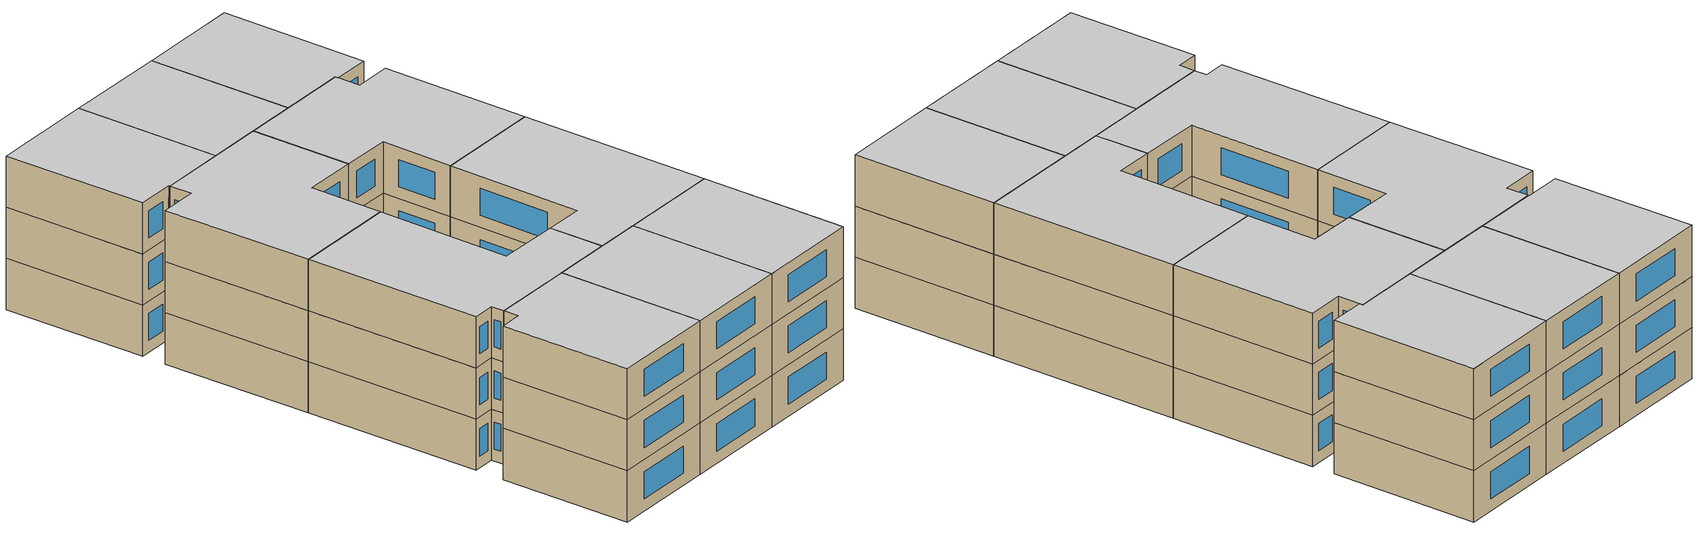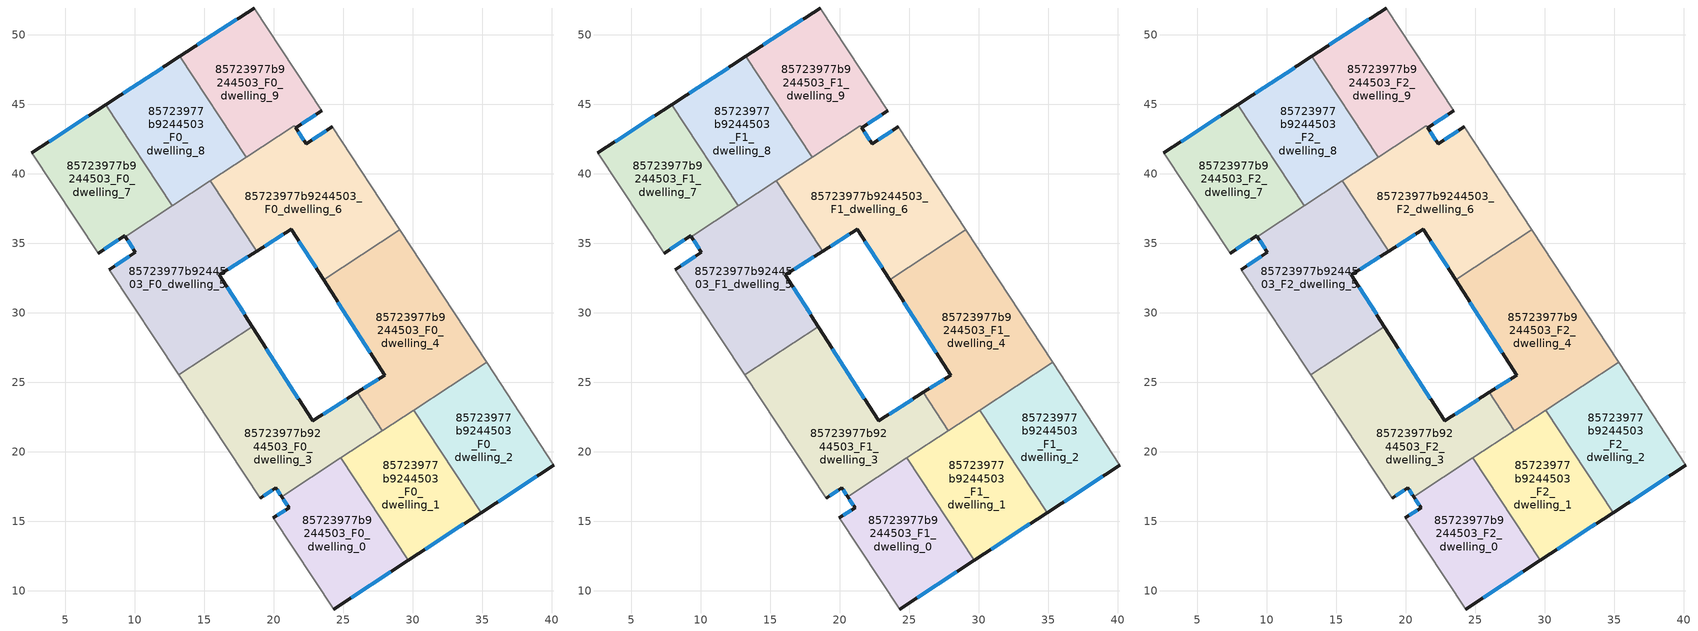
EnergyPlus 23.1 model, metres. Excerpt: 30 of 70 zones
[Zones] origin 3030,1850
85723977b9244503_F0_dwelling_0
 floor ground (EU_floor_Construction): 24.84,19.56 29.67,12.19 24.32,8.69 19.98,15.25 21.1,15.99 20.59,16.77 z0
 wall outside (EU_wall_Construction): 20.59,16.77 21.1,15.99 19.98,15.25 / 24.32,8.69 29.67,12.19 z0:3
 wall adiabatic (EU_wall_Construction): 19.98,15.25 24.32,8.69 z0:3
 wall to 85723977b9244503_F0_dwelling_1 (EU_wall_Construction): 29.67,12.19 24.84,19.56 z0:3
 wall to 85723977b9244503_F0_dwelling_3 (EU_wall_Construction): 24.84,19.56 20.59,16.77 z0:3
 window (EU_Window_Construction): 20.71,16.59 20.98,16.17 / 25.58,9.51 28.42,11.37 / 20.84,15.81 20.24,15.42 z0.7:2.3
85723977b9244503_F0_dwelling_1
 floor ground (EU_floor_Construction): 30.08,23 34.92,15.62 29.67,12.19 24.84,19.56 z0
 wall outside (EU_wall_Construction): 29.67,12.19 34.92,15.62 z0:3
 wall to 85723977b9244503_F0_dwelling_2 (EU_wall_Construction): 34.92,15.62 30.08,23 z0:3
 wall to 85723977b9244503_F0_dwelling_4 (EU_wall_Construction): 30.08,23 27.82,21.51 z0:3
 wall to 85723977b9244503_F0_dwelling_3 (EU_wall_Construction): 27.82,21.51 24.84,19.56 z0:3
 window (EU_Window_Construction): 30.91,12.99 33.69,14.81 z0.7:2.3
85723977b9244503_F0_dwelling_2
 floor ground (EU_floor_Construction): 35.32,26.43 40.16,19.04 34.92,15.62 30.08,23 z0
 wall outside (EU_wall_Construction): 34.92,15.62 40.16,19.04 z0:3
 wall adiabatic (EU_wall_Construction): 40.16,19.04 35.32,26.43 z0:3
 wall to 85723977b9244503_F0_dwelling_4 (EU_wall_Construction): 35.32,26.43 30.08,23 z0:3
 window (EU_Window_Construction): 36.15,16.42 38.93,18.24 z0.7:2.3
85723977b9244503_F0_dwelling_3
 floor ground (EU_floor_Construction): 26.02,24.27 27.82,21.51 20.59,16.77 20.16,17.41 19.03,16.67 13.16,25.54 18.47,29.01 22.8,22.23 z0
 wall outside (EU_wall_Construction): 26.02,24.27 22.8,22.23 18.47,29.01 / 19.03,16.67 20.16,17.41 20.59,16.77 z0:3
 wall adiabatic (EU_wall_Construction): 13.16,25.54 19.03,16.67 z0:3
 wall to 85723977b9244503_F0_dwelling_5 (EU_wall_Construction): 18.46,29.01 13.16,25.54 z0:3
 wall to 85723977b9244503_F0_dwelling_4 (EU_wall_Construction): 27.82,21.51 26.01,24.27 z0:3
 window (EU_Window_Construction): 21.78,23.82 19.48,27.42 / 25.26,23.79 23.56,22.71 / 20.26,17.26 20.49,16.92 / 19.3,16.84 19.9,17.24 z0.7:2.3
85723977b9244503_F0_dwelling_4
 floor ground (EU_floor_Construction): 29.07,35.96 35.32,26.43 27.82,21.51 26.02,24.27 27.99,25.53 23.6,32.38 z0
 wall outside (EU_wall_Construction): 23.6,32.38 27.99,25.53 26.02,24.27 z0:3
 wall adiabatic (EU_wall_Construction): 35.32,26.43 29.07,35.96 z0:3
 wall to 85723977b9244503_F0_dwelling_6 (EU_wall_Construction): 29.07,35.96 23.6,32.38 z0:3
 window (EU_Window_Construction): 24.63,30.77 26.96,27.13 / 27.52,25.23 26.48,24.57 z0.7:2.3
85723977b9244503_F0_dwelling_5
 floor ground (EU_floor_Construction): 15.44,39.5 18.77,34.42 16.09,32.72 18.47,29.01 13.16,25.54 8.16,33.1 10.06,34.35 9.31,35.49 z0
 wall outside (EU_wall_Construction): 9.31,35.49 10.06,34.35 8.16,33.1 / 18.47,29.01 16.09,32.72 18.77,34.42 z0:3
 wall adiabatic (EU_wall_Construction): 8.16,33.1 13.16,25.54 z0:3
 wall to 85723977b9244503_F0_dwelling_6 (EU_wall_Construction): 18.77,34.42 15.44,39.5 z0:3
 wall to 85723977b9244503_F0_dwelling_7 (EU_wall_Construction): 12.7,37.71 9.31,35.49 z0:3
 wall to 85723977b9244503_F0_dwelling_8 (EU_wall_Construction): 15.44,39.51 12.7,37.71 z0:3
 window (EU_Window_Construction): 9.61,34.06 8.6,33.39 / 9.48,35.22 9.88,34.62 / 16.72,33.12 18.14,34.02 / 17.91,29.88 16.65,31.85 z0.7:2.3
85723977b9244503_F0_dwelling_6
 floor ground (EU_floor_Construction): 24.21,43.39 29.07,35.96 23.6,32.38 21.27,36.01 18.77,34.42 15.44,39.5 21.48,43.47 22.34,42.17 z0
 wall outside (EU_wall_Construction): 18.77,34.42 21.27,36.01 23.6,32.38 / 24.21,43.39 22.34,42.17 21.59,43.3 z0:3
 wall adiabatic (EU_wall_Construction): 29.07,35.96 24.21,43.39 z0:3
 wall to 85723977b9244503_F0_dwelling_9 (EU_wall_Construction): 21.59,43.31 21.48,43.47 18.02,41.19 z0:3
 wall to 85723977b9244503_F0_dwelling_8 (EU_wall_Construction): 18.02,41.19 15.44,39.51 z0:3
 window (EU_Window_Construction): 19.36,34.8 20.69,35.64 / 22.16,42.43 21.77,43.04 / 23.77,43.1 22.78,42.45 / 21.82,35.16 23.05,33.23 z0.7:2.3
85723977b9244503_F0_dwelling_7
 floor ground (EU_floor_Construction): 7.93,44.99 12.7,37.71 9.31,35.49 9.27,35.54 7.37,34.28 2.59,41.51 z0
 wall outside (EU_wall_Construction): 7.37,34.28 9.27,35.54 9.31,35.49 / 7.93,44.99 2.59,41.51 z0:3
 wall adiabatic (EU_wall_Construction): 2.59,41.51 7.37,34.28 z0:3
 wall to 85723977b9244503_F0_dwelling_8 (EU_wall_Construction): 12.7,37.71 7.93,44.99 z0:3
 window (EU_Window_Construction): 9.28,35.52 9.3,35.5 / 7.81,34.58 8.83,35.24 / 6.68,44.17 3.84,42.32 z0.7:2.3
85723977b9244503_F0_dwelling_8
 floor ground (EU_floor_Construction): 13.26,48.46 18.02,41.2 12.7,37.71 7.93,44.99 z0
 wall outside (EU_wall_Construction): 13.26,48.46 7.93,44.99 z0:3
 wall to 85723977b9244503_F0_dwelling_9 (EU_wall_Construction): 18.02,41.2 13.26,48.46 z0:3
 window (EU_Window_Construction): 12.01,47.64 9.18,45.8 z0.7:2.3
85723977b9244503_F0_dwelling_9
 floor ground (EU_floor_Construction): 18.6,51.93 23.46,44.53 21.59,43.31 21.48,43.47 18.02,41.2 13.26,48.46 z0
 wall outside (EU_wall_Construction): 18.6,51.93 13.26,48.46 / 21.59,43.31 23.46,44.53 z0:3
 wall adiabatic (EU_wall_Construction): 23.46,44.53 18.6,51.93 z0:3
 window (EU_Window_Construction): 17.35,51.12 14.51,49.27 / 22.03,43.59 23.02,44.24 z0.7:2.3
85723977b9244503_F1_dwelling_0
 floor to 85723977b9244503_F0_dwelling_0 (EU_floor_Construction): 24.84,19.56 29.67,12.19 24.32,8.69 19.98,15.25 21.1,15.99 20.58,16.77 z3
 wall outside (EU_wall_Construction): 20.59,16.77 21.1,15.99 19.98,15.25 / 24.32,8.69 29.67,12.19 z3:6
 wall adiabatic (EU_wall_Construction): 19.98,15.25 24.32,8.69 z3:6
 wall to 85723977b9244503_F1_dwelling_1 (EU_wall_Construction): 29.67,12.19 24.84,19.56 z3:6
 wall to 85723977b9244503_F1_dwelling_3 (EU_wall_Construction): 24.84,19.56 20.59,16.77 z3:6
 window (EU_Window_Construction): 20.71,16.59 20.98,16.17 / 25.58,9.51 28.42,11.37 / 20.84,15.81 20.24,15.42 z3.7:5.3
85723977b9244503_F1_dwelling_1
 floor to 85723977b9244503_F0_dwelling_1 (EU_floor_Construction): 30.08,23 34.92,15.62 29.67,12.19 24.84,19.56 z3
 wall outside (EU_wall_Construction): 29.67,12.19 34.92,15.62 z3:6
 wall to 85723977b9244503_F1_dwelling_2 (EU_wall_Construction): 34.92,15.62 30.08,23 z3:6
 wall to 85723977b9244503_F1_dwelling_4 (EU_wall_Construction): 30.08,23 27.82,21.51 z3:6
 wall to 85723977b9244503_F1_dwelling_3 (EU_wall_Construction): 27.82,21.51 24.84,19.56 z3:6
 window (EU_Window_Construction): 30.91,12.99 33.69,14.81 z3.7:5.3
85723977b9244503_F1_dwelling_2
 floor to 85723977b9244503_F0_dwelling_2 (EU_floor_Construction): 35.32,26.43 40.16,19.04 34.92,15.62 30.08,23 z3
 wall outside (EU_wall_Construction): 34.92,15.62 40.16,19.04 z3:6
 wall adiabatic (EU_wall_Construction): 40.16,19.04 35.32,26.43 z3:6
 wall to 85723977b9244503_F1_dwelling_4 (EU_wall_Construction): 35.32,26.43 30.08,23 z3:6
 window (EU_Window_Construction): 36.15,16.42 38.93,18.24 z3.7:5.3
85723977b9244503_F1_dwelling_3
 floor to 85723977b9244503_F0_dwelling_3 (EU_floor_Construction): 26.01,24.27 27.82,21.51 20.58,16.77 20.16,17.41 19.03,16.67 13.16,25.54 18.46,29.01 22.8,22.23 z3
 wall outside (EU_wall_Construction): 26.02,24.27 22.8,22.23 18.47,29.01 / 19.03,16.67 20.16,17.41 20.59,16.77 z3:6
 wall adiabatic (EU_wall_Construction): 13.16,25.54 19.03,16.67 z3:6
 wall to 85723977b9244503_F1_dwelling_5 (EU_wall_Construction): 18.46,29.01 13.16,25.54 z3:6
 wall to 85723977b9244503_F1_dwelling_4 (EU_wall_Construction): 27.82,21.51 26.01,24.27 z3:6
 window (EU_Window_Construction): 21.78,23.82 19.48,27.42 / 25.26,23.79 23.56,22.71 / 20.26,17.26 20.49,16.92 / 19.3,16.84 19.9,17.24 z3.7:5.3
85723977b9244503_F1_dwelling_4
 floor to 85723977b9244503_F0_dwelling_4 (EU_floor_Construction): 29.07,35.96 35.32,26.43 27.82,21.51 26.01,24.27 27.99,25.53 23.6,32.38 z3
 wall outside (EU_wall_Construction): 23.6,32.38 27.99,25.53 26.02,24.27 z3:6
 wall adiabatic (EU_wall_Construction): 35.32,26.43 29.07,35.96 z3:6
 wall to 85723977b9244503_F1_dwelling_6 (EU_wall_Construction): 29.07,35.96 23.6,32.38 z3:6
 window (EU_Window_Construction): 24.63,30.77 26.96,27.13 / 27.52,25.23 26.48,24.57 z3.7:5.3
85723977b9244503_F1_dwelling_5
 floor to 85723977b9244503_F0_dwelling_5 (EU_floor_Construction): 15.44,39.5 18.77,34.42 16.09,32.72 18.46,29.01 13.16,25.54 8.16,33.1 10.06,34.35 9.31,35.49 z3
 wall outside (EU_wall_Construction): 9.31,35.49 10.06,34.35 8.16,33.1 / 18.47,29.01 16.09,32.72 18.77,34.42 z3:6
 wall adiabatic (EU_wall_Construction): 8.16,33.1 13.16,25.54 z3:6
 wall to 85723977b9244503_F1_dwelling_6 (EU_wall_Construction): 18.77,34.42 15.44,39.5 z3:6
 wall to 85723977b9244503_F1_dwelling_7 (EU_wall_Construction): 12.7,37.71 9.31,35.49 z3:6
 wall to 85723977b9244503_F1_dwelling_8 (EU_wall_Construction): 15.44,39.51 12.7,37.71 z3:6
 window (EU_Window_Construction): 9.61,34.06 8.6,33.39 / 9.48,35.22 9.88,34.62 / 16.72,33.12 18.14,34.02 / 17.91,29.88 16.65,31.85 z3.7:5.3
85723977b9244503_F1_dwelling_6
 floor to 85723977b9244503_F0_dwelling_6 (EU_floor_Construction): 24.21,43.39 29.07,35.96 23.6,32.38 21.27,36.01 18.77,34.42 15.44,39.5 21.48,43.47 22.34,42.17 z3
 wall outside (EU_wall_Construction): 18.77,34.42 21.27,36.01 23.6,32.38 / 24.21,43.39 22.34,42.17 21.59,43.3 z3:6
 wall adiabatic (EU_wall_Construction): 29.07,35.96 24.21,43.39 z3:6
 wall to 85723977b9244503_F1_dwelling_9 (EU_wall_Construction): 21.59,43.31 21.48,43.47 18.02,41.19 z3:6
 wall to 85723977b9244503_F1_dwelling_8 (EU_wall_Construction): 18.02,41.19 15.44,39.51 z3:6
 window (EU_Window_Construction): 19.36,34.8 20.69,35.64 / 22.16,42.43 21.77,43.04 / 23.77,43.1 22.78,42.45 / 21.82,35.16 23.05,33.23 z3.7:5.3
85723977b9244503_F1_dwelling_7
 floor to 85723977b9244503_F0_dwelling_7 (EU_floor_Construction): 7.93,44.99 12.7,37.71 9.31,35.49 9.27,35.54 7.37,34.28 2.59,41.51 z3
 wall outside (EU_wall_Construction): 7.37,34.28 9.27,35.54 9.31,35.49 / 7.93,44.99 2.59,41.51 z3:6
 wall adiabatic (EU_wall_Construction): 2.59,41.51 7.37,34.28 z3:6
 wall to 85723977b9244503_F1_dwelling_8 (EU_wall_Construction): 12.7,37.71 7.93,44.99 z3:6
 window (EU_Window_Construction): 9.28,35.52 9.3,35.5 / 7.81,34.58 8.83,35.24 / 6.68,44.17 3.84,42.32 z3.7:5.3
85723977b9244503_F1_dwelling_8
 floor to 85723977b9244503_F0_dwelling_8 (EU_floor_Construction): 13.26,48.46 18.02,41.2 12.7,37.71 7.93,44.99 z3
 wall outside (EU_wall_Construction): 13.26,48.46 7.93,44.99 z3:6
 wall to 85723977b9244503_F1_dwelling_9 (EU_wall_Construction): 18.02,41.2 13.26,48.46 z3:6
 window (EU_Window_Construction): 12.01,47.64 9.18,45.8 z3.7:5.3
85723977b9244503_F1_dwelling_9
 floor to 85723977b9244503_F0_dwelling_9 (EU_floor_Construction): 18.6,51.93 23.46,44.53 21.59,43.31 21.48,43.47 18.02,41.2 13.26,48.46 z3
 wall outside (EU_wall_Construction): 18.6,51.93 13.26,48.46 / 21.59,43.31 23.46,44.53 z3:6
 wall adiabatic (EU_wall_Construction): 23.46,44.53 18.6,51.93 z3:6
 window (EU_Window_Construction): 17.35,51.12 14.51,49.27 / 22.03,43.59 23.02,44.24 z3.7:5.3
85723977b9244503_F2_dwelling_0
 floor to 85723977b9244503_F1_dwelling_0 (EU_floor_Construction): 24.84,19.56 29.67,12.19 24.32,8.69 19.98,15.25 21.1,15.99 20.58,16.77 z6
 wall outside (EU_wall_Construction): 20.59,16.77 21.1,15.99 19.98,15.25 / 24.32,8.69 29.67,12.19 z6:9
 wall adiabatic (EU_wall_Construction): 19.98,15.25 24.32,8.69 z6:9
 wall to 85723977b9244503_F2_dwelling_1 (EU_wall_Construction): 29.67,12.19 24.84,19.56 z6:9
 wall to 85723977b9244503_F2_dwelling_3 (EU_wall_Construction): 24.84,19.56 20.59,16.77 z6:9
 window (EU_Window_Construction): 20.71,16.59 20.98,16.17 / 25.58,9.51 28.42,11.37 / 20.84,15.81 20.24,15.42 z6.7:8.3
 ceiling to 85723977b9244503_F3_dwelling_0 (EU_floor_Construction): 29.67,12.19 24.84,19.56 20.58,16.77 21.1,15.99 19.98,15.25 24.32,8.69 z9
85723977b9244503_F2_dwelling_1
 floor to 85723977b9244503_F1_dwelling_1 (EU_floor_Construction): 30.08,23 34.92,15.62 29.67,12.19 24.84,19.56 z6
 wall outside (EU_wall_Construction): 29.67,12.19 34.92,15.62 z6:9
 wall to 85723977b9244503_F2_dwelling_2 (EU_wall_Construction): 34.92,15.62 30.08,23 z6:9
 wall to 85723977b9244503_F2_dwelling_4 (EU_wall_Construction): 30.08,23 27.82,21.51 z6:9
 wall to 85723977b9244503_F2_dwelling_3 (EU_wall_Construction): 27.82,21.51 24.84,19.56 z6:9
 window (EU_Window_Construction): 30.91,12.99 33.69,14.81 z6.7:8.3
 ceiling to 85723977b9244503_F3_dwelling_1 (EU_floor_Construction): 34.92,15.62 30.08,23 24.84,19.56 29.67,12.19 z9
85723977b9244503_F2_dwelling_2
 floor to 85723977b9244503_F1_dwelling_2 (EU_floor_Construction): 35.32,26.43 40.16,19.04 34.92,15.62 30.08,23 z6
 wall outside (EU_wall_Construction): 34.92,15.62 40.16,19.04 z6:9
 wall adiabatic (EU_wall_Construction): 40.16,19.04 35.32,26.43 z6:9
 wall to 85723977b9244503_F2_dwelling_4 (EU_wall_Construction): 35.32,26.43 30.08,23 z6:9
 window (EU_Window_Construction): 36.15,16.42 38.93,18.24 z6.7:8.3
 ceiling to 85723977b9244503_F3_dwelling_2 (EU_floor_Construction): 40.16,19.04 35.32,26.43 30.08,23 34.92,15.62 z9
85723977b9244503_F2_dwelling_3
 floor to 85723977b9244503_F1_dwelling_3 (EU_floor_Construction): 26.01,24.27 27.82,21.51 20.58,16.77 20.16,17.41 19.03,16.67 13.16,25.54 18.46,29.01 22.8,22.23 z6
 wall outside (EU_wall_Construction): 26.02,24.27 22.8,22.23 18.47,29.01 / 19.03,16.67 20.16,17.41 20.59,16.77 z6:9
 wall adiabatic (EU_wall_Construction): 13.16,25.54 19.03,16.67 z6:9
 wall to 85723977b9244503_F2_dwelling_5 (EU_wall_Construction): 18.46,29.01 13.16,25.54 z6:9
 wall to 85723977b9244503_F2_dwelling_4 (EU_wall_Construction): 27.82,21.51 26.01,24.27 z6:9
 window (EU_Window_Construction): 21.78,23.82 19.48,27.42 / 25.26,23.79 23.56,22.71 / 20.26,17.26 20.49,16.92 / 19.3,16.84 19.9,17.24 z6.7:8.3
 ceiling to 85723977b9244503_F3_dwelling_3 (EU_floor_Construction): 27.82,21.51 26.01,24.27 22.8,22.23 18.46,29.01 13.16,25.54 19.03,16.67 20.16,17.41 20.58,16.77 z9
85723977b9244503_F2_dwelling_4
 floor to 85723977b9244503_F1_dwelling_4 (EU_floor_Construction): 29.07,35.96 35.32,26.43 27.82,21.51 26.01,24.27 27.99,25.53 23.6,32.38 z6
 wall outside (EU_wall_Construction): 23.6,32.38 27.99,25.53 26.02,24.27 z6:9
 wall adiabatic (EU_wall_Construction): 35.32,26.43 29.07,35.96 z6:9
 wall to 85723977b9244503_F2_dwelling_6 (EU_wall_Construction): 29.07,35.96 23.6,32.38 z6:9
 window (EU_Window_Construction): 24.63,30.77 26.96,27.13 / 27.52,25.23 26.48,24.57 z6.7:8.3
 ceiling to 85723977b9244503_F3_dwelling_4 (EU_floor_Construction): 35.32,26.43 29.07,35.96 23.6,32.38 27.99,25.53 26.01,24.27 27.82,21.51 z9
85723977b9244503_F2_dwelling_5
 floor to 85723977b9244503_F1_dwelling_5 (EU_floor_Construction): 15.44,39.5 18.77,34.42 16.09,32.72 18.46,29.01 13.16,25.54 8.16,33.1 10.06,34.35 9.31,35.49 z6
 wall outside (EU_wall_Construction): 9.31,35.49 10.06,34.35 8.16,33.1 / 18.47,29.01 16.09,32.72 18.77,34.42 z6:9
 wall adiabatic (EU_wall_Construction): 8.16,33.1 13.16,25.54 z6:9
 wall to 85723977b9244503_F2_dwelling_6 (EU_wall_Construction): 18.77,34.42 15.44,39.5 z6:9
 wall to 85723977b9244503_F2_dwelling_7 (EU_wall_Construction): 12.7,37.71 9.31,35.49 z6:9
 wall to 85723977b9244503_F2_dwelling_8 (EU_wall_Construction): 15.44,39.51 12.7,37.71 z6:9
 window (EU_Window_Construction): 9.61,34.06 8.6,33.39 / 9.48,35.22 9.88,34.62 / 16.72,33.12 18.14,34.02 / 17.91,29.88 16.65,31.85 z6.7:8.3
 ceiling to 85723977b9244503_F3_dwelling_5 (EU_floor_Construction): 18.46,29.01 16.09,32.72 18.77,34.42 15.44,39.5 9.31,35.49 10.06,34.35 8.16,33.1 13.16,25.54 z9
85723977b9244503_F2_dwelling_6
 floor to 85723977b9244503_F1_dwelling_6 (EU_floor_Construction): 24.21,43.39 29.07,35.96 23.6,32.38 21.27,36.01 18.77,34.42 15.44,39.5 21.48,43.47 22.34,42.17 z6
 wall outside (EU_wall_Construction): 18.77,34.42 21.27,36.01 23.6,32.38 / 24.21,43.39 22.34,42.17 21.59,43.3 z6:9
 wall adiabatic (EU_wall_Construction): 29.07,35.96 24.21,43.39 z6:9
 wall to 85723977b9244503_F2_dwelling_9 (EU_wall_Construction): 21.59,43.31 21.48,43.47 18.02,41.19 z6:9
 wall to 85723977b9244503_F2_dwelling_8 (EU_wall_Construction): 18.02,41.19 15.44,39.51 z6:9
 window (EU_Window_Construction): 19.36,34.8 20.69,35.64 / 22.16,42.43 21.77,43.04 / 23.77,43.1 22.78,42.45 / 21.82,35.16 23.05,33.23 z6.7:8.3
 ceiling to 85723977b9244503_F3_dwelling_6 (EU_floor_Construction): 29.07,35.96 24.21,43.39 22.34,42.17 21.48,43.47 15.44,39.5 18.77,34.42 21.27,36.01 23.6,32.38 z9
85723977b9244503_F2_dwelling_7
 floor to 85723977b9244503_F1_dwelling_7 (EU_floor_Construction): 7.93,44.99 12.7,37.71 9.31,35.49 9.27,35.54 7.37,34.28 2.59,41.51 z6
 wall outside (EU_wall_Construction): 7.37,34.28 9.27,35.54 9.31,35.49 / 7.93,44.99 2.59,41.51 z6:9
 wall adiabatic (EU_wall_Construction): 2.59,41.51 7.37,34.28 z6:9
 wall to 85723977b9244503_F2_dwelling_8 (EU_wall_Construction): 12.7,37.71 7.93,44.99 z6:9
 window (EU_Window_Construction): 9.28,35.52 9.3,35.5 / 7.81,34.58 8.83,35.24 / 6.68,44.17 3.84,42.32 z6.7:8.3
 ceiling to 85723977b9244503_F3_dwelling_7 (EU_floor_Construction): 12.7,37.71 7.93,44.99 2.59,41.51 7.37,34.28 9.27,35.54 9.31,35.49 z9
85723977b9244503_F2_dwelling_8
 floor to 85723977b9244503_F1_dwelling_8 (EU_floor_Construction): 13.26,48.46 18.02,41.2 12.7,37.71 7.93,44.99 z6
 wall outside (EU_wall_Construction): 13.26,48.46 7.93,44.99 z6:9
 wall to 85723977b9244503_F2_dwelling_9 (EU_wall_Construction): 18.02,41.2 13.26,48.46 z6:9
 window (EU_Window_Construction): 12.01,47.64 9.18,45.8 z6.7:8.3
 ceiling to 85723977b9244503_F3_dwelling_8 (EU_floor_Construction): 18.02,41.2 13.26,48.46 7.93,44.99 12.7,37.71 z9
85723977b9244503_F2_dwelling_9
 floor to 85723977b9244503_F1_dwelling_9 (EU_floor_Construction): 18.6,51.93 23.46,44.53 21.59,43.31 21.48,43.47 18.02,41.2 13.26,48.46 z6
 wall outside (EU_wall_Construction): 18.6,51.93 13.26,48.46 / 21.59,43.31 23.46,44.53 z6:9
 wall adiabatic (EU_wall_Construction): 23.46,44.53 18.6,51.93 z6:9
 window (EU_Window_Construction): 17.35,51.12 14.51,49.27 / 22.03,43.59 23.02,44.24 z6.7:8.3
 ceiling to 85723977b9244503_F3_dwelling_9 (EU_floor_Construction): 21.59,43.31 23.46,44.53 18.6,51.93 13.26,48.46 18.02,41.2 21.48,43.47 z9
[Building]
EU S2 Campaign: North Axis=0; Terrain=City; Solar Distribution=FullExterior
[Site:Location]
Budapest.Ferenc.Liszt.Intl.AP: Latitude=47.437; Longitude=19.256; Time Zone=1; Elevation=185
[SizingPeriod:WeatherFileDays]
AnnualSizingPeriod: Begin Month=1; Begin Day of Month=1; End Month=12; End Day of Month=31; Day of Week for Start Day=Monday; Use Weather File Daylight Saving Period=No; Use Weather File Rain and Snow Indicators=No
[MATERIAL]
EU_InternalMass_Material: Roughness=MediumRough; Thickness=0.1; Conductivity=1; Density=1800; Specific Heat=900; Thermal Absorptance=0.9; Solar Absorptance=0.7; Visible Absorptance=0.7
[MATERIAL:NOMASS] Roughness=MediumRough; Thermal Absorptance=0.9; Solar Absorptance=0.7; Visible Absorptance=0.7
Name | Thermal Resistance
EU_wall_NoMass | 0.832559
EU_floor_NoMass | 0.872794
[WINDOWMATERIAL:SIMPLEGLAZINGSYSTEM]
EU_Window_SimpleGlazing: UFactor=2.79869; Solar Heat Gain Coefficient=0.75; Visible Transmittance=0.75
[CONSTRUCTION]
EU_wall_Construction: EU_wall_NoMass
EU_floor_Construction: EU_floor_NoMass
EU_Window_Construction: EU_Window_SimpleGlazing
EU_InternalMass_Construction: EU_InternalMass_Material
[ZONE] Type=1; Multiplier=1; Ceiling Height=autocalculate; Floor Area=autocalculate; Part of Total Floor Area=Yes
Name | Volume
85723977b9244503_F0_dwelling_0; 85723977b9244503_F1_dwelling_0; 85723977b9244503_F2_dwelling_0 | 165.784
85723977b9244503_F0_dwelling_1; 85723977b9244503_F1_dwelling_1; 85723977b9244503_F2_dwelling_1 | 165.788
85723977b9244503_F0_dwelling_2; 85723977b9244503_F1_dwelling_2; 85723977b9244503_F2_dwelling_2; 85723977b9244503_F1_dwelling_7; 85723977b9244503_F2_dwelling_7 | 165.791
85723977b9244503_F0_dwelling_3; 85723977b9244503_F1_dwelling_3; 85723977b9244503_F2_dwelling_3 | 248.673
85723977b9244503_F0_dwelling_4; 85723977b9244503_F1_dwelling_4; 85723977b9244503_F2_dwelling_4 | 248.69
85723977b9244503_F0_dwelling_5; 85723977b9244503_F1_dwelling_5; 85723977b9244503_F2_dwelling_5 | 248.689
85723977b9244503_F0_dwelling_6 | 247.393
85723977b9244503_F1_dwelling_6; 85723977b9244503_F2_dwelling_6 | 247.394
85723977b9244503_F0_dwelling_7 | 165.792
85723977b9244503_F0_dwelling_8; 85723977b9244503_F1_dwelling_8; 85723977b9244503_F2_dwelling_8 | 165.787
85723977b9244503_F0_dwelling_9 | 167.08
85723977b9244503_F1_dwelling_9; 85723977b9244503_F2_dwelling_9 | 167.079
[INTERNALMASS] Construction=EU_InternalMass_Construction
Name | Zone or ZoneList | Surface Area
85723977b9244503_F0_dwelling_0_EU_InternalMass | 85723977b9244503_F0_dwelling_0 | 55.2615
85723977b9244503_F0_dwelling_1_EU_InternalMass | 85723977b9244503_F0_dwelling_1 | 55.2627
85723977b9244503_F0_dwelling_2_EU_InternalMass | 85723977b9244503_F0_dwelling_2 | 55.2638
85723977b9244503_F0_dwelling_3_EU_InternalMass | 85723977b9244503_F0_dwelling_3 | 82.8911
85723977b9244503_F0_dwelling_4_EU_InternalMass | 85723977b9244503_F0_dwelling_4 | 82.8966
85723977b9244503_F0_dwelling_5_EU_InternalMass | 85723977b9244503_F0_dwelling_5 | 82.8963
85723977b9244503_F0_dwelling_6_EU_InternalMass | 85723977b9244503_F0_dwelling_6 | 82.4633
85723977b9244503_F0_dwelling_7_EU_InternalMass | 85723977b9244503_F0_dwelling_7 | 55.2638
85723977b9244503_F0_dwelling_8_EU_InternalMass | 85723977b9244503_F0_dwelling_8 | 55.2624
85723977b9244503_F0_dwelling_9_EU_InternalMass | 85723977b9244503_F0_dwelling_9 | 55.6926
85723977b9244503_F1_dwelling_0_EU_InternalMass | 85723977b9244503_F1_dwelling_0 | 55.2615
85723977b9244503_F1_dwelling_1_EU_InternalMass | 85723977b9244503_F1_dwelling_1 | 55.2627
85723977b9244503_F1_dwelling_2_EU_InternalMass | 85723977b9244503_F1_dwelling_2 | 55.2638
85723977b9244503_F1_dwelling_3_EU_InternalMass | 85723977b9244503_F1_dwelling_3 | 82.8911
85723977b9244503_F1_dwelling_4_EU_InternalMass | 85723977b9244503_F1_dwelling_4 | 82.8966
85723977b9244503_F1_dwelling_5_EU_InternalMass | 85723977b9244503_F1_dwelling_5 | 82.8963
85723977b9244503_F1_dwelling_6_EU_InternalMass | 85723977b9244503_F1_dwelling_6 | 82.4633
85723977b9244503_F1_dwelling_7_EU_InternalMass | 85723977b9244503_F1_dwelling_7 | 55.2638
85723977b9244503_F1_dwelling_8_EU_InternalMass | 85723977b9244503_F1_dwelling_8 | 55.2624
85723977b9244503_F1_dwelling_9_EU_InternalMass | 85723977b9244503_F1_dwelling_9 | 55.6926
85723977b9244503_F2_dwelling_0_EU_InternalMass | 85723977b9244503_F2_dwelling_0 | 55.2615
85723977b9244503_F2_dwelling_1_EU_InternalMass | 85723977b9244503_F2_dwelling_1 | 55.2627
85723977b9244503_F2_dwelling_2_EU_InternalMass | 85723977b9244503_F2_dwelling_2 | 55.2638
85723977b9244503_F2_dwelling_3_EU_InternalMass | 85723977b9244503_F2_dwelling_3 | 82.8911
85723977b9244503_F2_dwelling_4_EU_InternalMass | 85723977b9244503_F2_dwelling_4 | 82.8966
85723977b9244503_F2_dwelling_5_EU_InternalMass | 85723977b9244503_F2_dwelling_5 | 82.8963
85723977b9244503_F2_dwelling_6_EU_InternalMass | 85723977b9244503_F2_dwelling_6 | 82.4633
85723977b9244503_F2_dwelling_7_EU_InternalMass | 85723977b9244503_F2_dwelling_7 | 55.2638
85723977b9244503_F2_dwelling_8_EU_InternalMass | 85723977b9244503_F2_dwelling_8 | 55.2624
85723977b9244503_F2_dwelling_9_EU_InternalMass | 85723977b9244503_F2_dwelling_9 | 55.6926
[OTHEREQUIPMENT] Fuel Type=Electricity; Design Level Calculation Method=Watts/Area; Power per Zone Floor Area=1; Fraction Latent=0; Fraction Radiant=0; Fraction Lost=0; Carbon Dioxide Generation Rate=0; EndUse Subcategory=EU_Step8_InternalGains
Name | Zone or ZoneList or Space or SpaceList | Schedule
EU_Step8_InternalGain_85723977b9244503_F0_dwelling_0_f000 | 85723977b9244503_F0_dwelling_0 | EU_Step8_GainSchedule_85723977b9244503_F0_dwelling_0_f000
EU_Step8_InternalGain_85723977b9244503_F0_dwelling_1_f000 | 85723977b9244503_F0_dwelling_1 | EU_Step8_GainSchedule_85723977b9244503_F0_dwelling_1_f000
EU_Step8_InternalGain_85723977b9244503_F0_dwelling_2_f000 | 85723977b9244503_F0_dwelling_2 | EU_Step8_GainSchedule_85723977b9244503_F0_dwelling_2_f000
EU_Step8_InternalGain_85723977b9244503_F0_dwelling_3_f000 | 85723977b9244503_F0_dwelling_3 | EU_Step8_GainSchedule_85723977b9244503_F0_dwelling_3_f000
EU_Step8_InternalGain_85723977b9244503_F0_dwelling_4_f000 | 85723977b9244503_F0_dwelling_4 | EU_Step8_GainSchedule_85723977b9244503_F0_dwelling_4_f000
EU_Step8_InternalGain_85723977b9244503_F0_dwelling_5_f000 | 85723977b9244503_F0_dwelling_5 | EU_Step8_GainSchedule_85723977b9244503_F0_dwelling_5_f000
EU_Step8_InternalGain_85723977b9244503_F0_dwelling_6_f000 | 85723977b9244503_F0_dwelling_6 | EU_Step8_GainSchedule_85723977b9244503_F0_dwelling_6_f000
EU_Step8_InternalGain_85723977b9244503_F0_dwelling_7_f000 | 85723977b9244503_F0_dwelling_7 | EU_Step8_GainSchedule_85723977b9244503_F0_dwelling_7_f000
EU_Step8_InternalGain_85723977b9244503_F0_dwelling_8_f000 | 85723977b9244503_F0_dwelling_8 | EU_Step8_GainSchedule_85723977b9244503_F0_dwelling_8_f000
EU_Step8_InternalGain_85723977b9244503_F0_dwelling_9_f000 | 85723977b9244503_F0_dwelling_9 | EU_Step8_GainSchedule_85723977b9244503_F0_dwelling_9_f000
EU_Step8_InternalGain_85723977b9244503_F1_dwelling_0_f000 | 85723977b9244503_F1_dwelling_0 | EU_Step8_GainSchedule_85723977b9244503_F1_dwelling_0_f000
EU_Step8_InternalGain_85723977b9244503_F1_dwelling_1_f000 | 85723977b9244503_F1_dwelling_1 | EU_Step8_GainSchedule_85723977b9244503_F1_dwelling_1_f000
EU_Step8_InternalGain_85723977b9244503_F1_dwelling_2_f000 | 85723977b9244503_F1_dwelling_2 | EU_Step8_GainSchedule_85723977b9244503_F1_dwelling_2_f000
EU_Step8_InternalGain_85723977b9244503_F1_dwelling_3_f000 | 85723977b9244503_F1_dwelling_3 | EU_Step8_GainSchedule_85723977b9244503_F1_dwelling_3_f000
EU_Step8_InternalGain_85723977b9244503_F1_dwelling_4_f000 | 85723977b9244503_F1_dwelling_4 | EU_Step8_GainSchedule_85723977b9244503_F1_dwelling_4_f000
EU_Step8_InternalGain_85723977b9244503_F1_dwelling_5_f000 | 85723977b9244503_F1_dwelling_5 | EU_Step8_GainSchedule_85723977b9244503_F1_dwelling_5_f000
EU_Step8_InternalGain_85723977b9244503_F1_dwelling_6_f000 | 85723977b9244503_F1_dwelling_6 | EU_Step8_GainSchedule_85723977b9244503_F1_dwelling_6_f000
EU_Step8_InternalGain_85723977b9244503_F1_dwelling_7_f000 | 85723977b9244503_F1_dwelling_7 | EU_Step8_GainSchedule_85723977b9244503_F1_dwelling_7_f000
EU_Step8_InternalGain_85723977b9244503_F1_dwelling_8_f000 | 85723977b9244503_F1_dwelling_8 | EU_Step8_GainSchedule_85723977b9244503_F1_dwelling_8_f000
EU_Step8_InternalGain_85723977b9244503_F1_dwelling_9_f000 | 85723977b9244503_F1_dwelling_9 | EU_Step8_GainSchedule_85723977b9244503_F1_dwelling_9_f000
EU_Step8_InternalGain_85723977b9244503_F2_dwelling_0_f000 | 85723977b9244503_F2_dwelling_0 | EU_Step8_GainSchedule_85723977b9244503_F2_dwelling_0_f000
EU_Step8_InternalGain_85723977b9244503_F2_dwelling_1_f000 | 85723977b9244503_F2_dwelling_1 | EU_Step8_GainSchedule_85723977b9244503_F2_dwelling_1_f000
EU_Step8_InternalGain_85723977b9244503_F2_dwelling_2_f000 | 85723977b9244503_F2_dwelling_2 | EU_Step8_GainSchedule_85723977b9244503_F2_dwelling_2_f000
EU_Step8_InternalGain_85723977b9244503_F2_dwelling_3_f000 | 85723977b9244503_F2_dwelling_3 | EU_Step8_GainSchedule_85723977b9244503_F2_dwelling_3_f000
EU_Step8_InternalGain_85723977b9244503_F2_dwelling_4_f000 | 85723977b9244503_F2_dwelling_4 | EU_Step8_GainSchedule_85723977b9244503_F2_dwelling_4_f000
EU_Step8_InternalGain_85723977b9244503_F2_dwelling_5_f000 | 85723977b9244503_F2_dwelling_5 | EU_Step8_GainSchedule_85723977b9244503_F2_dwelling_5_f000
EU_Step8_InternalGain_85723977b9244503_F2_dwelling_6_f000 | 85723977b9244503_F2_dwelling_6 | EU_Step8_GainSchedule_85723977b9244503_F2_dwelling_6_f000
EU_Step8_InternalGain_85723977b9244503_F2_dwelling_7_f000 | 85723977b9244503_F2_dwelling_7 | EU_Step8_GainSchedule_85723977b9244503_F2_dwelling_7_f000
EU_Step8_InternalGain_85723977b9244503_F2_dwelling_8_f000 | 85723977b9244503_F2_dwelling_8 | EU_Step8_GainSchedule_85723977b9244503_F2_dwelling_8_f000
EU_Step8_InternalGain_85723977b9244503_F2_dwelling_9_f000 | 85723977b9244503_F2_dwelling_9 | EU_Step8_GainSchedule_85723977b9244503_F2_dwelling_9_f000
[ZONEVENTILATION:DESIGNFLOWRATE] Schedule=EU_AlwaysOn; Design Flow Rate Calculation Method=AirChanges/Hour; Air Changes per Hour=0.475469; Ventilation Type=Natural; Fan Pressure Rise=0; Fan Total Efficiency=1; Constant Term Coefficient=1; Temperature Term Coefficient=0; Velocity Term Coefficient=0; Velocity Squared Term Coefficient=0; Minimum Indoor Temperature=-100; Maximum Indoor Temperature=100; Delta Temperature=-100; Minimum Outdoor Temperature=-100; Maximum Outdoor Temperature=100; Maximum Wind Speed=40
Name | Zone or ZoneList or Space or SpaceList
EU_ConstantAir_85723977b9244503_F0_dwelling_0 | 85723977b9244503_F0_dwelling_0
EU_ConstantAir_85723977b9244503_F0_dwelling_1 | 85723977b9244503_F0_dwelling_1
EU_ConstantAir_85723977b9244503_F0_dwelling_2 | 85723977b9244503_F0_dwelling_2
EU_ConstantAir_85723977b9244503_F0_dwelling_3 | 85723977b9244503_F0_dwelling_3
EU_ConstantAir_85723977b9244503_F0_dwelling_4 | 85723977b9244503_F0_dwelling_4
EU_ConstantAir_85723977b9244503_F0_dwelling_5 | 85723977b9244503_F0_dwelling_5
EU_ConstantAir_85723977b9244503_F0_dwelling_6 | 85723977b9244503_F0_dwelling_6
EU_ConstantAir_85723977b9244503_F0_dwelling_7 | 85723977b9244503_F0_dwelling_7
EU_ConstantAir_85723977b9244503_F0_dwelling_8 | 85723977b9244503_F0_dwelling_8
EU_ConstantAir_85723977b9244503_F0_dwelling_9 | 85723977b9244503_F0_dwelling_9
EU_ConstantAir_85723977b9244503_F1_dwelling_0 | 85723977b9244503_F1_dwelling_0
EU_ConstantAir_85723977b9244503_F1_dwelling_1 | 85723977b9244503_F1_dwelling_1
EU_ConstantAir_85723977b9244503_F1_dwelling_2 | 85723977b9244503_F1_dwelling_2
EU_ConstantAir_85723977b9244503_F1_dwelling_3 | 85723977b9244503_F1_dwelling_3
EU_ConstantAir_85723977b9244503_F1_dwelling_4 | 85723977b9244503_F1_dwelling_4
EU_ConstantAir_85723977b9244503_F1_dwelling_5 | 85723977b9244503_F1_dwelling_5
EU_ConstantAir_85723977b9244503_F1_dwelling_6 | 85723977b9244503_F1_dwelling_6
EU_ConstantAir_85723977b9244503_F1_dwelling_7 | 85723977b9244503_F1_dwelling_7
EU_ConstantAir_85723977b9244503_F1_dwelling_8 | 85723977b9244503_F1_dwelling_8
EU_ConstantAir_85723977b9244503_F1_dwelling_9 | 85723977b9244503_F1_dwelling_9
EU_ConstantAir_85723977b9244503_F2_dwelling_0 | 85723977b9244503_F2_dwelling_0
EU_ConstantAir_85723977b9244503_F2_dwelling_1 | 85723977b9244503_F2_dwelling_1
EU_ConstantAir_85723977b9244503_F2_dwelling_2 | 85723977b9244503_F2_dwelling_2
EU_ConstantAir_85723977b9244503_F2_dwelling_3 | 85723977b9244503_F2_dwelling_3
EU_ConstantAir_85723977b9244503_F2_dwelling_4 | 85723977b9244503_F2_dwelling_4
EU_ConstantAir_85723977b9244503_F2_dwelling_5 | 85723977b9244503_F2_dwelling_5
EU_ConstantAir_85723977b9244503_F2_dwelling_6 | 85723977b9244503_F2_dwelling_6
EU_ConstantAir_85723977b9244503_F2_dwelling_7 | 85723977b9244503_F2_dwelling_7
EU_ConstantAir_85723977b9244503_F2_dwelling_8 | 85723977b9244503_F2_dwelling_8
EU_ConstantAir_85723977b9244503_F2_dwelling_9 | 85723977b9244503_F2_dwelling_9
[HVACTEMPLATE:THERMOSTAT] Constant Heating Setpoint=20; Constant Cooling Setpoint=50
EU_HeatOnly_85723977b9244503_F0_dwelling_0; EU_HeatOnly_85723977b9244503_F0_dwelling_1; EU_HeatOnly_85723977b9244503_F0_dwelling_2; EU_HeatOnly_85723977b9244503_F0_dwelling_3; EU_HeatOnly_85723977b9244503_F0_dwelling_4; EU_HeatOnly_85723977b9244503_F0_dwelling_5; EU_HeatOnly_85723977b9244503_F0_dwelling_6; EU_HeatOnly_85723977b9244503_F0_dwelling_7; EU_HeatOnly_85723977b9244503_F0_dwelling_8; EU_HeatOnly_85723977b9244503_F0_dwelling_9; EU_HeatOnly_85723977b9244503_F1_dwelling_0; EU_HeatOnly_85723977b9244503_F1_dwelling_1; EU_HeatOnly_85723977b9244503_F1_dwelling_2; EU_HeatOnly_85723977b9244503_F1_dwelling_3; EU_HeatOnly_85723977b9244503_F1_dwelling_4; EU_HeatOnly_85723977b9244503_F1_dwelling_5; EU_HeatOnly_85723977b9244503_F1_dwelling_6; EU_HeatOnly_85723977b9244503_F1_dwelling_7; EU_HeatOnly_85723977b9244503_F1_dwelling_8; EU_HeatOnly_85723977b9244503_F1_dwelling_9; EU_HeatOnly_85723977b9244503_F2_dwelling_0; EU_HeatOnly_85723977b9244503_F2_dwelling_1; EU_HeatOnly_85723977b9244503_F2_dwelling_2; EU_HeatOnly_85723977b9244503_F2_dwelling_3; EU_HeatOnly_85723977b9244503_F2_dwelling_4; EU_HeatOnly_85723977b9244503_F2_dwelling_5; EU_HeatOnly_85723977b9244503_F2_dwelling_6; EU_HeatOnly_85723977b9244503_F2_dwelling_7; EU_HeatOnly_85723977b9244503_F2_dwelling_8; EU_HeatOnly_85723977b9244503_F2_dwelling_9; EU_HeatOnly_85723977b9244503_F3_dwelling_0; EU_HeatOnly_85723977b9244503_F3_dwelling_1; EU_HeatOnly_85723977b9244503_F3_dwelling_2; EU_HeatOnly_85723977b9244503_F3_dwelling_3; EU_HeatOnly_85723977b9244503_F3_dwelling_4; EU_HeatOnly_85723977b9244503_F3_dwelling_5; EU_HeatOnly_85723977b9244503_F3_dwelling_6; EU_HeatOnly_85723977b9244503_F3_dwelling_7; EU_HeatOnly_85723977b9244503_F3_dwelling_8; EU_HeatOnly_85723977b9244503_F3_dwelling_9; EU_HeatOnly_85723977b9244503_F4_dwelling_0; EU_HeatOnly_85723977b9244503_F4_dwelling_1; EU_HeatOnly_85723977b9244503_F4_dwelling_2; EU_HeatOnly_85723977b9244503_F4_dwelling_3; EU_HeatOnly_85723977b9244503_F4_dwelling_4; EU_HeatOnly_85723977b9244503_F4_dwelling_5; EU_HeatOnly_85723977b9244503_F4_dwelling_6; EU_HeatOnly_85723977b9244503_F4_dwelling_7; EU_HeatOnly_85723977b9244503_F4_dwelling_8; EU_HeatOnly_85723977b9244503_F4_dwelling_9; EU_HeatOnly_85723977b9244503_F5_dwelling_0; EU_HeatOnly_85723977b9244503_F5_dwelling_1; EU_HeatOnly_85723977b9244503_F5_dwelling_2; EU_HeatOnly_85723977b9244503_F5_dwelling_3; EU_HeatOnly_85723977b9244503_F5_dwelling_4; EU_HeatOnly_85723977b9244503_F5_dwelling_5; EU_HeatOnly_85723977b9244503_F5_dwelling_6; EU_HeatOnly_85723977b9244503_F5_dwelling_7; EU_HeatOnly_85723977b9244503_F5_dwelling_8; EU_HeatOnly_85723977b9244503_F5_dwelling_9; EU_HeatOnly_85723977b9244503_F6_dwelling_0; EU_HeatOnly_85723977b9244503_F6_dwelling_1; EU_HeatOnly_85723977b9244503_F6_dwelling_2; EU_HeatOnly_85723977b9244503_F6_dwelling_3; EU_HeatOnly_85723977b9244503_F6_dwelling_4; EU_HeatOnly_85723977b9244503_F6_dwelling_5; EU_HeatOnly_85723977b9244503_F6_dwelling_6; EU_HeatOnly_85723977b9244503_F6_dwelling_7; EU_HeatOnly_85723977b9244503_F6_dwelling_8; EU_HeatOnly_85723977b9244503_F6_dwelling_9
[HVACTEMPLATE:ZONE:IDEALLOADSAIRSYSTEM] System Availability Schedule=EU_AlwaysOn; Maximum Heating Supply Air Temperature=50; Minimum Cooling Supply Air Temperature=13; Maximum Heating Supply Air Humidity Ratio=0.0156; Minimum Cooling Supply Air Humidity Ratio=0.0077; Heating Limit=NoLimit; Cooling Limit=NoLimit; Heating Availability Schedule=EU_AlwaysOn; Cooling Availability Schedule=EU_CoolingOff; Dehumidification Control Type=ConstantSensibleHeatRatio; Cooling Sensible Heat Ratio=0.7; Dehumidification Setpoint=60; Humidification Control Type=None; Humidification Setpoint=30; Outdoor Air Method=None; Outdoor Air Flow Rate per Person=0.00944; Outdoor Air Flow Rate per Zone Floor Area=0; Outdoor Air Flow Rate per Zone=0; Demand Controlled Ventilation Type=None; Outdoor Air Economizer Type=NoEconomizer; Heat Recovery Type=None; Sensible Heat Recovery Effectiveness=0.7; Latent Heat Recovery Effectiveness=0.65
Name | Template Thermostat
85723977b9244503_F0_dwelling_0 | EU_HeatOnly_85723977b9244503_F0_dwelling_0
85723977b9244503_F0_dwelling_1 | EU_HeatOnly_85723977b9244503_F0_dwelling_1
85723977b9244503_F0_dwelling_2 | EU_HeatOnly_85723977b9244503_F0_dwelling_2
85723977b9244503_F0_dwelling_3 | EU_HeatOnly_85723977b9244503_F0_dwelling_3
85723977b9244503_F0_dwelling_4 | EU_HeatOnly_85723977b9244503_F0_dwelling_4
85723977b9244503_F0_dwelling_5 | EU_HeatOnly_85723977b9244503_F0_dwelling_5
85723977b9244503_F0_dwelling_6 | EU_HeatOnly_85723977b9244503_F0_dwelling_6
85723977b9244503_F0_dwelling_7 | EU_HeatOnly_85723977b9244503_F0_dwelling_7
85723977b9244503_F0_dwelling_8 | EU_HeatOnly_85723977b9244503_F0_dwelling_8
85723977b9244503_F0_dwelling_9 | EU_HeatOnly_85723977b9244503_F0_dwelling_9
85723977b9244503_F1_dwelling_0 | EU_HeatOnly_85723977b9244503_F1_dwelling_0
85723977b9244503_F1_dwelling_1 | EU_HeatOnly_85723977b9244503_F1_dwelling_1
85723977b9244503_F1_dwelling_2 | EU_HeatOnly_85723977b9244503_F1_dwelling_2
85723977b9244503_F1_dwelling_3 | EU_HeatOnly_85723977b9244503_F1_dwelling_3
85723977b9244503_F1_dwelling_4 | EU_HeatOnly_85723977b9244503_F1_dwelling_4
85723977b9244503_F1_dwelling_5 | EU_HeatOnly_85723977b9244503_F1_dwelling_5
85723977b9244503_F1_dwelling_6 | EU_HeatOnly_85723977b9244503_F1_dwelling_6
85723977b9244503_F1_dwelling_7 | EU_HeatOnly_85723977b9244503_F1_dwelling_7
85723977b9244503_F1_dwelling_8 | EU_HeatOnly_85723977b9244503_F1_dwelling_8
85723977b9244503_F1_dwelling_9 | EU_HeatOnly_85723977b9244503_F1_dwelling_9
85723977b9244503_F2_dwelling_0 | EU_HeatOnly_85723977b9244503_F2_dwelling_0
85723977b9244503_F2_dwelling_1 | EU_HeatOnly_85723977b9244503_F2_dwelling_1
85723977b9244503_F2_dwelling_2 | EU_HeatOnly_85723977b9244503_F2_dwelling_2
85723977b9244503_F2_dwelling_3 | EU_HeatOnly_85723977b9244503_F2_dwelling_3
85723977b9244503_F2_dwelling_4 | EU_HeatOnly_85723977b9244503_F2_dwelling_4
85723977b9244503_F2_dwelling_5 | EU_HeatOnly_85723977b9244503_F2_dwelling_5
85723977b9244503_F2_dwelling_6 | EU_HeatOnly_85723977b9244503_F2_dwelling_6
85723977b9244503_F2_dwelling_7 | EU_HeatOnly_85723977b9244503_F2_dwelling_7
85723977b9244503_F2_dwelling_8 | EU_HeatOnly_85723977b9244503_F2_dwelling_8
85723977b9244503_F2_dwelling_9 | EU_HeatOnly_85723977b9244503_F2_dwelling_9
[SIZING:ZONE] Zone Cooling Design Supply Air Temperature Input Method=SupplyAirTemperature; Zone Cooling Design Supply Air Temperature=13; Zone Heating Design Supply Air Temperature Input Method=SupplyAirTemperature; Zone Heating Design Supply Air Temperature=50; Zone Cooling Design Supply Air Humidity Ratio=0.008; Zone Heating Design Supply Air Humidity Ratio=0.008; Cooling Design Air Flow Method=DesignDay; Cooling Design Air Flow Rate=0; Cooling Minimum Air Flow per Zone Floor Area=0.000762; Cooling Minimum Air Flow=0; Cooling Minimum Air Flow Fraction=0.2; Heating Design Air Flow Method=DesignDay; Heating Design Air Flow Rate=0; Heating Maximum Air Flow per Zone Floor Area=0.002032; Heating Maximum Air Flow=0.141576; Heating Maximum Air Flow Fraction=0.3; Account for Dedicated Outdoor Air System=No; Dedicated Outdoor Air System Control Strategy=NeutralSupplyAir; Dedicated Outdoor Air Low Setpoint Temperature for Design=autosize; Dedicated Outdoor Air High Setpoint Temperature for Design=autosize; Zone Load Sizing Method=Sensible Load Only No Latent Load; Zone Latent Cooling Design Supply Air Humidity Ratio Input Method=HumidityRatioDifference; Zone Cooling Design Supply Air Humidity Ratio Difference=0.005; Zone Latent Heating Design Supply Air Humidity Ratio Input Method=HumidityRatioDifference; Zone Humidification Design Supply Air Humidity Ratio Difference=0.005
85723977b9244503_F0_dwelling_0; 85723977b9244503_F0_dwelling_1; 85723977b9244503_F0_dwelling_2; 85723977b9244503_F0_dwelling_3; 85723977b9244503_F0_dwelling_4; 85723977b9244503_F0_dwelling_5; 85723977b9244503_F0_dwelling_6; 85723977b9244503_F0_dwelling_7; 85723977b9244503_F0_dwelling_8; 85723977b9244503_F0_dwelling_9; 85723977b9244503_F1_dwelling_0; 85723977b9244503_F1_dwelling_1; 85723977b9244503_F1_dwelling_2; 85723977b9244503_F1_dwelling_3; 85723977b9244503_F1_dwelling_4; 85723977b9244503_F1_dwelling_5; 85723977b9244503_F1_dwelling_6; 85723977b9244503_F1_dwelling_7; 85723977b9244503_F1_dwelling_8; 85723977b9244503_F1_dwelling_9; 85723977b9244503_F2_dwelling_0; 85723977b9244503_F2_dwelling_1; 85723977b9244503_F2_dwelling_2; 85723977b9244503_F2_dwelling_3; 85723977b9244503_F2_dwelling_4; 85723977b9244503_F2_dwelling_5; 85723977b9244503_F2_dwelling_6; 85723977b9244503_F2_dwelling_7; 85723977b9244503_F2_dwelling_8; 85723977b9244503_F2_dwelling_9
[SCHEDULE:CONSTANT]
Name | Hourly Value
EU_AlwaysOn | 1
EU_CoolingOff | 0
[SCHEDULE:FILE] Column Number=1; Rows to Skip at Top=0; Number of Hours of Data=8760; Column Separator=Comma; Interpolate to Timestep=No; Minutes per Item=60; Adjust Schedule for Daylight Savings=Yes
Name | File
EU_Step8_GainSchedule_85723977b9244503_F0_dwelling_0_f000 | ../../schedules/85723977b9244503/85723977b9244503_F0_dwelling_0_f000_gain.csv
EU_Step8_GainSchedule_85723977b9244503_F0_dwelling_1_f000 | ../../schedules/85723977b9244503/85723977b9244503_F0_dwelling_1_f000_gain.csv
EU_Step8_GainSchedule_85723977b9244503_F0_dwelling_2_f000 | ../../schedules/85723977b9244503/85723977b9244503_F0_dwelling_2_f000_gain.csv
EU_Step8_GainSchedule_85723977b9244503_F0_dwelling_3_f000 | ../../schedules/85723977b9244503/85723977b9244503_F0_dwelling_3_f000_gain.csv
EU_Step8_GainSchedule_85723977b9244503_F0_dwelling_4_f000 | ../../schedules/85723977b9244503/85723977b9244503_F0_dwelling_4_f000_gain.csv
EU_Step8_GainSchedule_85723977b9244503_F0_dwelling_5_f000 | ../../schedules/85723977b9244503/85723977b9244503_F0_dwelling_5_f000_gain.csv
EU_Step8_GainSchedule_85723977b9244503_F0_dwelling_6_f000 | ../../schedules/85723977b9244503/85723977b9244503_F0_dwelling_6_f000_gain.csv
EU_Step8_GainSchedule_85723977b9244503_F0_dwelling_7_f000 | ../../schedules/85723977b9244503/85723977b9244503_F0_dwelling_7_f000_gain.csv
EU_Step8_GainSchedule_85723977b9244503_F0_dwelling_8_f000 | ../../schedules/85723977b9244503/85723977b9244503_F0_dwelling_8_f000_gain.csv
EU_Step8_GainSchedule_85723977b9244503_F0_dwelling_9_f000 | ../../schedules/85723977b9244503/85723977b9244503_F0_dwelling_9_f000_gain.csv
EU_Step8_GainSchedule_85723977b9244503_F1_dwelling_0_f000 | ../../schedules/85723977b9244503/85723977b9244503_F1_dwelling_0_f000_gain.csv
EU_Step8_GainSchedule_85723977b9244503_F1_dwelling_1_f000 | ../../schedules/85723977b9244503/85723977b9244503_F1_dwelling_1_f000_gain.csv
EU_Step8_GainSchedule_85723977b9244503_F1_dwelling_2_f000 | ../../schedules/85723977b9244503/85723977b9244503_F1_dwelling_2_f000_gain.csv
EU_Step8_GainSchedule_85723977b9244503_F1_dwelling_3_f000 | ../../schedules/85723977b9244503/85723977b9244503_F1_dwelling_3_f000_gain.csv
EU_Step8_GainSchedule_85723977b9244503_F1_dwelling_4_f000 | ../../schedules/85723977b9244503/85723977b9244503_F1_dwelling_4_f000_gain.csv
EU_Step8_GainSchedule_85723977b9244503_F1_dwelling_5_f000 | ../../schedules/85723977b9244503/85723977b9244503_F1_dwelling_5_f000_gain.csv
EU_Step8_GainSchedule_85723977b9244503_F1_dwelling_6_f000 | ../../schedules/85723977b9244503/85723977b9244503_F1_dwelling_6_f000_gain.csv
EU_Step8_GainSchedule_85723977b9244503_F1_dwelling_7_f000 | ../../schedules/85723977b9244503/85723977b9244503_F1_dwelling_7_f000_gain.csv
EU_Step8_GainSchedule_85723977b9244503_F1_dwelling_8_f000 | ../../schedules/85723977b9244503/85723977b9244503_F1_dwelling_8_f000_gain.csv
EU_Step8_GainSchedule_85723977b9244503_F1_dwelling_9_f000 | ../../schedules/85723977b9244503/85723977b9244503_F1_dwelling_9_f000_gain.csv
EU_Step8_GainSchedule_85723977b9244503_F2_dwelling_0_f000 | ../../schedules/85723977b9244503/85723977b9244503_F2_dwelling_0_f000_gain.csv
EU_Step8_GainSchedule_85723977b9244503_F2_dwelling_1_f000 | ../../schedules/85723977b9244503/85723977b9244503_F2_dwelling_1_f000_gain.csv
EU_Step8_GainSchedule_85723977b9244503_F2_dwelling_2_f000 | ../../schedules/85723977b9244503/85723977b9244503_F2_dwelling_2_f000_gain.csv
EU_Step8_GainSchedule_85723977b9244503_F2_dwelling_3_f000 | ../../schedules/85723977b9244503/85723977b9244503_F2_dwelling_3_f000_gain.csv
EU_Step8_GainSchedule_85723977b9244503_F2_dwelling_4_f000 | ../../schedules/85723977b9244503/85723977b9244503_F2_dwelling_4_f000_gain.csv
EU_Step8_GainSchedule_85723977b9244503_F2_dwelling_5_f000 | ../../schedules/85723977b9244503/85723977b9244503_F2_dwelling_5_f000_gain.csv
EU_Step8_GainSchedule_85723977b9244503_F2_dwelling_6_f000 | ../../schedules/85723977b9244503/85723977b9244503_F2_dwelling_6_f000_gain.csv
EU_Step8_GainSchedule_85723977b9244503_F2_dwelling_7_f000 | ../../schedules/85723977b9244503/85723977b9244503_F2_dwelling_7_f000_gain.csv
EU_Step8_GainSchedule_85723977b9244503_F2_dwelling_8_f000 | ../../schedules/85723977b9244503/85723977b9244503_F2_dwelling_8_f000_gain.csv
EU_Step8_GainSchedule_85723977b9244503_F2_dwelling_9_f000 | ../../schedules/85723977b9244503/85723977b9244503_F2_dwelling_9_f000_gain.csv
